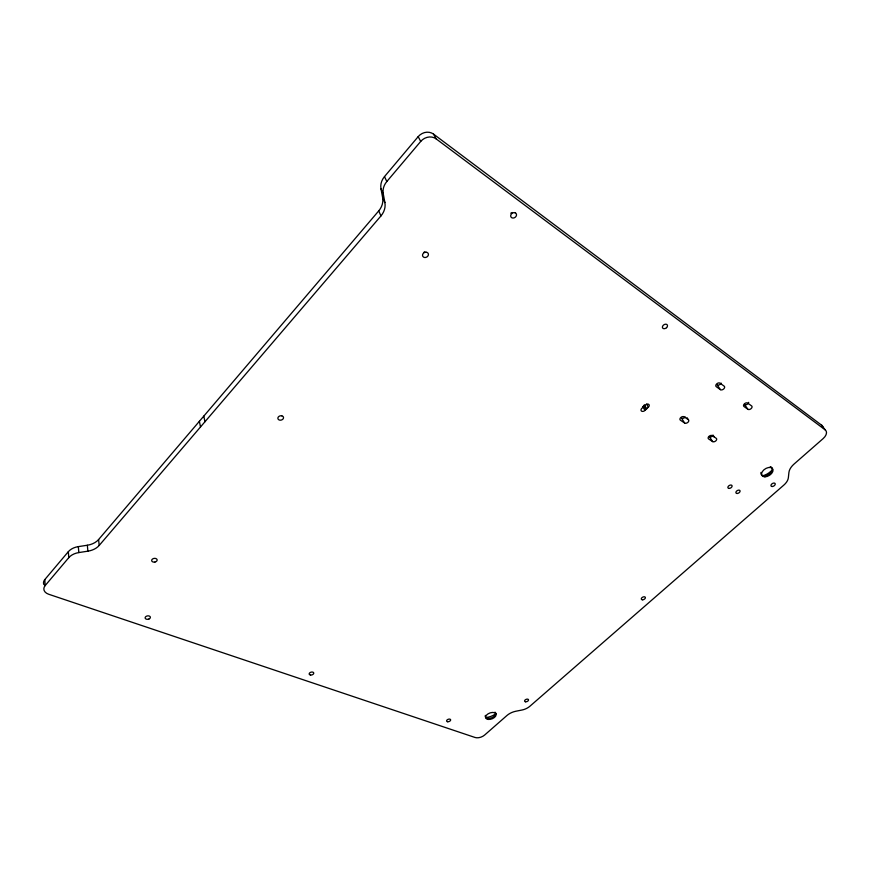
<?xml version="1.0" encoding="UTF-8"?>
<svg xmlns="http://www.w3.org/2000/svg" width="870" height="870" viewBox="0 0 870 870"><rect width="100%" height="100%" fill="white"/><g stroke="black" fill="none" stroke-linecap="round" stroke-linejoin="round"><path stroke-width="1.3" d="M44.816 579.583L68.328 551.689A14.17 9.624 -5.3 0 1 78.333 546.621L87.337 545.24A16.149 11.158 -5 0 0 98.593 539.541L378.722 210.91A17.878 15.638 -25 0 0 382.626 197.588L380.973 188.725A15.964 13.953 -29.4 0 1 384.496 176.599L418.176 136.644A11.245 9.896 -36 0 1 433.499 134.089L821.704 425.245L825.217 429.9A8.439 5.1 -33.8 0 1 823.194 438.545L794.016 464.091A13.431 8.026 -32.6 0 0 788.916 472.475L788.361 477.717A11.865 7.134 -31.8 0 1 783.903 485.036L529.884 706.255A10.386 5.883 -21.5 0 1 522.054 710.007L515.769 711.258A11.56 6.481 -21.2 0 0 506.971 715.477L484.623 735.052A7.058 3.948 -20.2 0 1 475.085 737.488L48.666 594.243A9.744 6.427 -4.9 0 1 45.153 585.597L44.816 579.583A9.7 6.427 -4.8 0 0 43.826 584.531M45.153 585.597L68.784 557.659A14.235 9.624 -5.4 0 1 78.833 552.57L87.881 551.167A16.226 11.158 -5.1 0 0 99.191 545.447L380.951 215.934A17.976 15.671 -24.9 0 0 384.888 202.579L383.246 193.706L380.973 188.725M383.246 193.706A16.051 13.974 -29.3 0 1 386.813 181.536L420.71 141.429A11.31 9.918 -35.7 0 1 436.109 138.852L825.217 429.9M644.975 410.412L648.4 407.127A2.61 1.783 -31.2 0 0 648.672 404.343A2.61 1.783 -31.2 0 0 645.268 405.072L641.832 408.367A2.599 1.773 -31 0 0 641.571 411.129A2.599 1.773 -31 0 0 644.975 410.412L642.582 406.464M684.636 423.016L680.46 420.243A2.556 1.696 -31.7 0 1 680.786 417.535A2.556 1.696 -31.7 0 1 684.103 416.828L688.268 419.612A2.556 1.686 -31.7 0 1 687.931 422.298A2.556 1.686 -31.7 0 1 684.636 423.016L681.547 418.133A2.545 1.686 -31.8 0 0 685.245 416.947M712.606 441.59L708.626 438.948A2.501 1.62 -31.8 0 1 709.006 436.349A2.501 1.62 -31.8 0 1 712.225 435.642L716.195 438.295A2.501 1.609 -31.8 0 1 715.803 440.883A2.501 1.609 -31.8 0 1 712.606 441.59L709.474 436.74A2.49 1.609 -31.8 0 0 713.074 435.587M720.393 389.64L716.282 386.704A2.621 1.74 -33.7 0 1 716.695 383.898A2.621 1.74 -33.7 0 1 720.045 383.181L724.144 386.139A2.61 1.729 -33.6 0 1 723.72 388.933A2.61 1.729 -33.6 0 1 720.393 389.64L717.097 384.834A2.599 1.729 -33.7 0 0 721.154 383.115M747.906 409.302L743.991 406.507A2.556 1.653 -33.5 0 1 744.448 403.8A2.556 1.653 -33.5 0 1 747.7 403.104L751.604 405.909A2.556 1.642 -33.5 0 1 751.136 408.596A2.556 1.642 -33.5 0 1 747.906 409.302L744.579 404.517A2.545 1.642 -33.6 0 0 746.982 404.398A2.545 1.642 -33.6 0 0 748.689 402.342M712.954 435.033L714.216 436.968M687.028 417.665L688.268 419.612M646.606 404.169L648.4 407.127M644.289 404.822L646.682 408.769M643.561 405.518L645.953 409.465M433.499 134.089L436.109 138.852M418.176 136.644L420.71 141.429M384.496 176.599L386.813 181.536M382.626 197.588L384.888 202.579M378.722 210.91L380.951 215.934M203.797 416.11L204.961 421.743M199.382 421.297L200.513 426.952M98.593 539.541L99.191 545.447M87.337 545.24L87.881 551.167M78.333 546.621L78.833 552.57M68.328 551.689L68.784 557.659M496.074 713.4A10.364 5.905 -20.6 0 1 486.591 717.38M772.484 469.539A11.941 7.308 -32 0 1 762.435 475.846M821.704 425.245A8.406 5.111 -33.9 0 1 822.987 427.561M512.202 212.53A3.078 2.523 -35.4 0 1 510.755 213.15M424.701 251.789A3.045 2.534 -27.5 0 1 424.016 252.18M772.027 467.799A6.362 3.882 -31.9 0 1 767.264 475.216A6.362 3.882 -31.9 0 1 760.924 472.486M770.265 466.614A6.362 3.882 -31.9 0 1 771.309 467.07M495.008 712.149A5.514 3.132 -20.6 0 1 491.235 717.978A5.514 3.132 -20.6 0 1 485.34 715.39M666.572 327.653L666.007 328.099A2.773 1.968 -34.6 0 1 662.396 327.153A2.773 1.968 -34.6 0 1 666.029 324.205A2.773 1.968 -34.6 0 1 666.572 327.653M148.933 619.027L148.292 619.233A2.643 1.718 -8.9 0 1 145.192 617.428A2.643 1.718 -8.9 0 1 149.368 616.08A2.643 1.718 -8.9 0 1 148.933 619.027M154.958 562.042L154.251 562.14A2.751 1.87 -8.3 0 1 152 559.53A2.751 1.87 -8.3 0 1 156.6 558.942A2.751 1.87 -8.3 0 1 154.958 562.042M426.093 252.213L425.321 252.256A3.056 2.534 -27.4 0 0 422.874 256.454A3.056 2.534 -27.4 0 0 427.844 256.117A3.056 2.534 -27.4 0 0 426.093 252.213M281.76 415.816L281.053 415.74A2.871 2.186 -13.5 0 0 277.998 418.916A2.871 2.186 -13.5 0 0 282.609 419.416A2.871 2.186 -13.5 0 0 281.76 415.816M515.062 212.748L514.355 212.606A3.099 2.523 -35.2 0 0 510.723 216.315A3.099 2.523 -35.2 0 0 515.279 217.217A3.099 2.523 -35.2 0 0 515.062 212.748M310.568 675.044A2.338 1.435 -15.2 0 0 313.744 672.999A2.338 1.435 -15.2 0 0 310.101 672.586A2.338 1.435 -15.2 0 0 310.568 675.044M447.68 721.741A2.11 1.207 -19.4 0 0 450.649 719.903A2.11 1.207 -19.4 0 0 447.539 719.599A2.11 1.207 -19.4 0 0 447.68 721.741M525.545 701.785A2.077 1.185 -21.7 0 0 528.536 699.958A2.077 1.185 -21.7 0 0 525.567 699.632A2.077 1.185 -21.7 0 0 525.545 701.785M642.658 599.8A2.197 1.305 -26.2 0 0 645.366 597.44A2.197 1.305 -26.2 0 0 642.006 597.625A2.197 1.305 -26.2 0 0 642.658 599.8M772.212 486.515A2.371 1.425 -31.6 0 0 775.235 483.883A2.371 1.425 -31.6 0 0 771.831 483.948A2.371 1.425 -31.6 0 0 772.212 486.515M737.173 493.486A2.295 1.403 -30.8 0 0 740.065 490.93A2.295 1.403 -30.8 0 0 736.716 490.995A2.295 1.403 -30.8 0 0 737.173 493.486M729.18 488.429A2.305 1.425 -30.7 0 0 732.083 485.841A2.305 1.425 -30.7 0 0 728.701 485.906A2.305 1.425 -30.7 0 0 729.18 488.429M764.926 476.836A6.362 3.882 -31.9 0 0 773.038 469.724A6.362 3.882 -31.9 0 0 763.893 469.833A6.362 3.882 -31.9 0 0 764.926 476.836M488.255 719.436A5.524 3.132 -20.6 0 0 496.128 714.629A5.524 3.132 -20.6 0 0 488.135 713.802A5.524 3.132 -20.6 0 0 488.255 719.436"/></g></svg>
